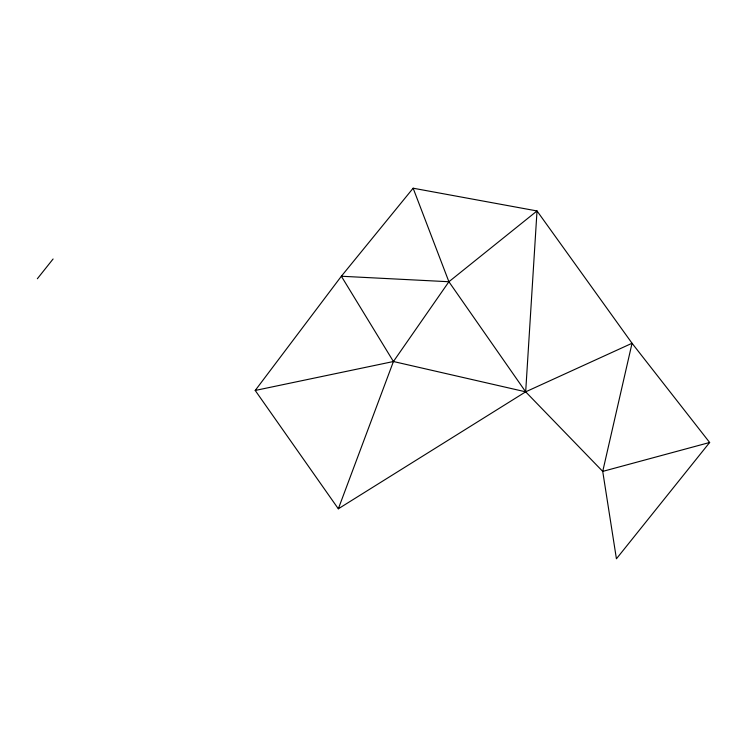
<?xml version="1.0" encoding="UTF-8"?>
<svg xmlns="http://www.w3.org/2000/svg" width="747" height="747" viewBox="0 0 747 747"><rect width="100%" height="100%" fill="white"/><g stroke="black" fill="none" stroke-linecap="round" stroke-linejoin="round"><path stroke-width="1.12" d="M338.326 508.8L393.426 361.52L448.9 281.74L537.018 210.953L632.046 343.265L709.65 442.485L616.424 558.793L602.726 471.394L632.046 343.265L525.673 391.83L338.326 508.8L255.213 390.457L341.36 276.241L413.138 188.207L537.018 210.953L525.673 391.83L602.726 471.394L709.65 442.485M37.35 278.743L53.093 258.985M255.213 390.457L393.426 361.52L525.673 391.83L448.9 281.74L413.138 188.207M448.9 281.74L341.36 276.241L393.426 361.52"/></g></svg>
